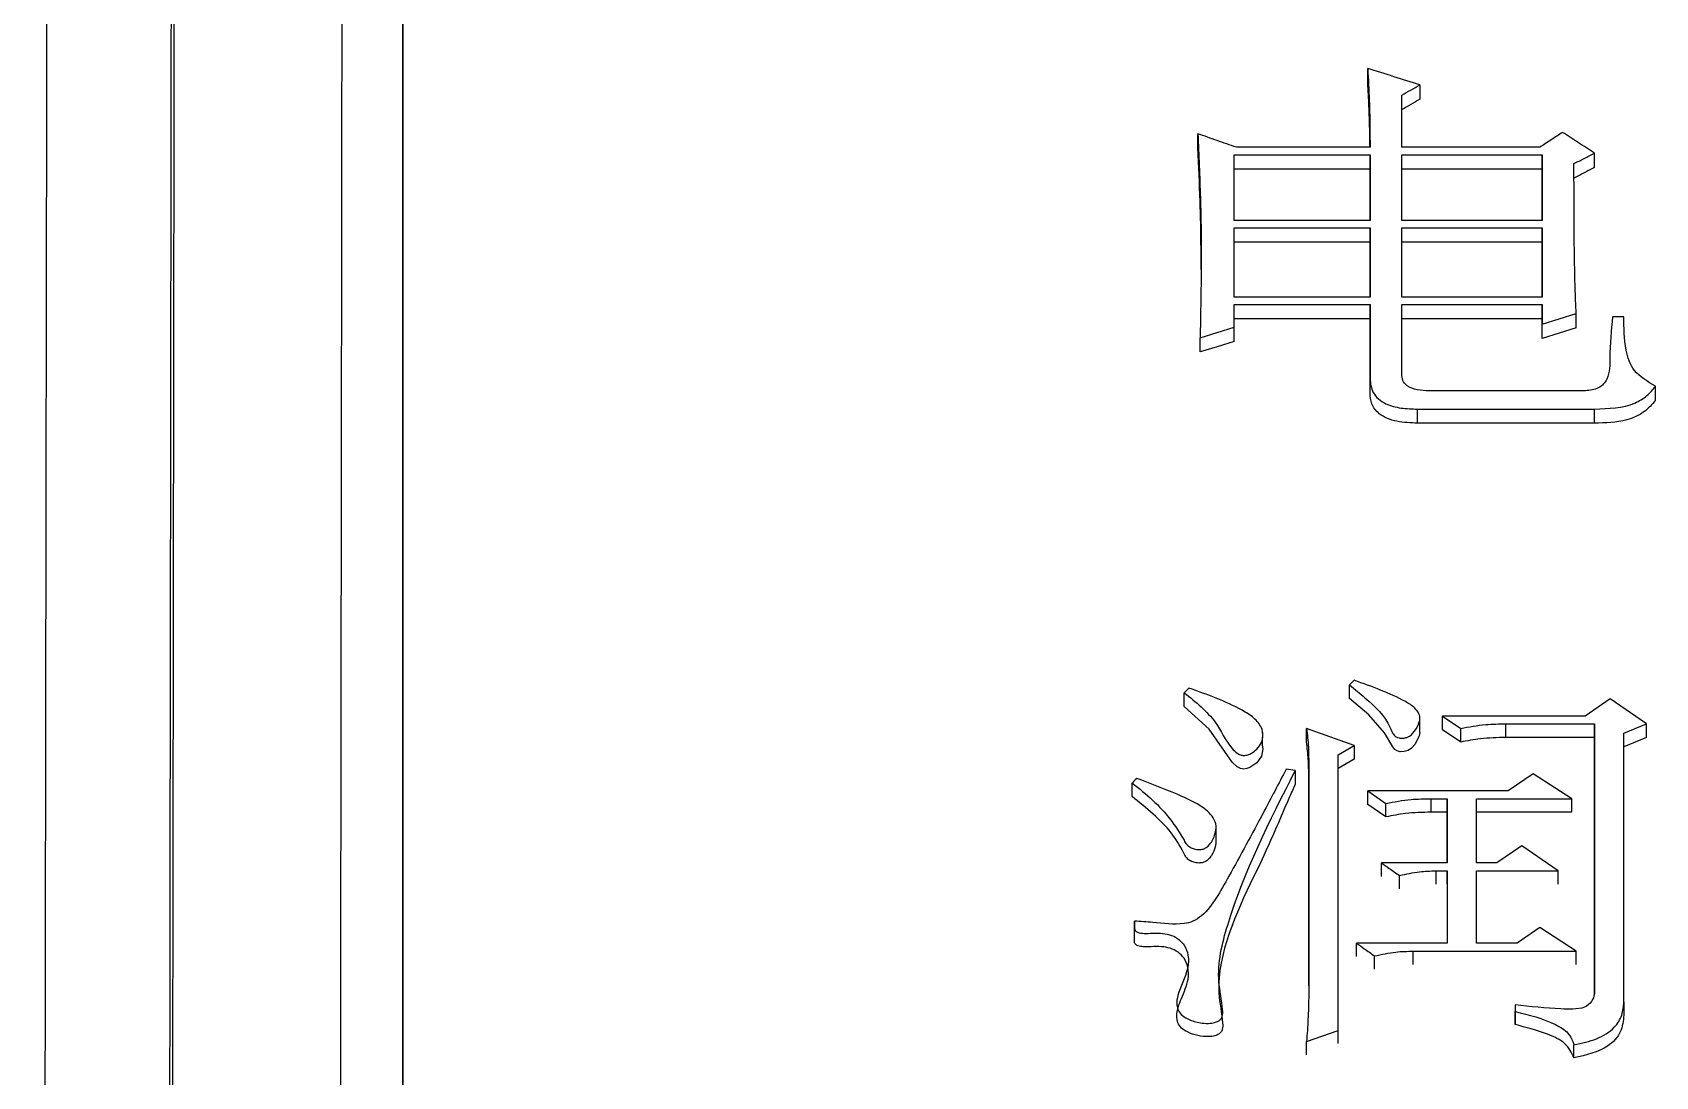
# Model space of a CAD drawing. Header units: millimetres. Extents: x 2180 to 4616, y 795 to 2518.
# Drawn here: x 2628.11 to 2635.86, y 2262.24 to 2267.23 of the extents above; entities that cross this region are included whole.
import ezdxf

# ---------------------------------------------------------------- set-up
doc = ezdxf.new("R2010")
doc.units = ezdxf.units.MM

msp = doc.modelspace()

# ---------------------------------------------------------------- linework, layer by layer
at = {"color": 7, "linetype": 'Continuous', "lineweight": 25}
for p, q in [((2634.4898, 2266.9877), (2634.4898, 2267.057)), ((2634.6521, 2266.6812), (2634.6521, 2266.9296)), ((2634.7386, 2266.9792), (2634.7386, 2266.9101)), ((2633.6785, 2266.6764), (2633.6785, 2266.7452)), ((2633.8516, 2266.6457), (2634.5006, 2266.6457)), ((2633.8516, 2266.3317), (2633.8516, 2266.6457)), ((2634.5006, 2266.6812), (2633.8624, 2266.6812)), ((2634.5006, 2266.6457), (2634.5006, 2266.3317)), ((2634.5006, 2266.577), (2634.5006, 2266.6457)), ((2635.3119, 2266.6812), (2634.6521, 2266.6812)), ((2634.6521, 2266.6457), (2635.3227, 2266.6457)), ((2634.6521, 2266.3317), (2634.6521, 2266.6457)), ((2635.3227, 2266.6457), (2635.3227, 2266.3317)), ((2635.3227, 2266.577), (2635.3227, 2266.6457)), ((2635.5715, 2266.5841), (2635.5715, 2266.6528)), ((2634.5006, 2266.577), (2633.8516, 2266.577)), ((2634.5006, 2266.3317), (2634.5006, 2266.577)), ((2635.3227, 2266.577), (2634.6521, 2266.577)), ((2635.3227, 2266.3317), (2635.3227, 2266.577)), ((2633.6901, 2266.3873), (2633.694, 2266.0389)), ((2634.5006, 2266.3317), (2633.8516, 2266.3317)), ((2635.3227, 2266.3317), (2634.6521, 2266.3317)), ((2633.8516, 2266.296), (2634.5006, 2266.296)), ((2633.8516, 2265.9658), (2633.8516, 2266.296)), ((2634.5006, 2266.296), (2634.5006, 2265.9658)), ((2634.5006, 2266.2277), (2634.5006, 2266.296)), ((2634.6521, 2266.296), (2635.3227, 2266.296)), ((2634.6521, 2265.9658), (2634.6521, 2266.296)), ((2635.3227, 2266.296), (2635.3227, 2265.9658)), ((2635.3227, 2266.2277), (2635.3227, 2266.296)), ((2634.5006, 2266.2277), (2633.8516, 2266.2277)), ((2634.5006, 2265.9658), (2634.5006, 2266.2277)), ((2635.3227, 2266.2277), (2634.6521, 2266.2277)), ((2635.3227, 2265.9658), (2635.3227, 2266.2277)), ((2634.5006, 2265.9658), (2633.8516, 2265.9658)), ((2633.8516, 2265.9298), (2634.5006, 2265.9298)), ((2633.8516, 2265.8217), (2633.8516, 2265.9298)), ((2634.5006, 2265.9298), (2634.5006, 2265.5759)), ((2634.5006, 2265.862), (2634.5006, 2265.9298)), ((2635.3227, 2265.9658), (2634.6521, 2265.9658)), ((2634.6521, 2265.9298), (2635.3227, 2265.9298)), ((2634.6521, 2265.5977), (2634.6521, 2265.9298)), ((2635.3227, 2265.9298), (2635.3227, 2265.8361)), ((2635.3227, 2265.862), (2635.3227, 2265.9298)), ((2634.5006, 2265.862), (2633.8516, 2265.862)), ((2634.5006, 2265.5086), (2634.5006, 2265.862)), ((2635.3227, 2265.862), (2634.6521, 2265.862)), ((2635.3227, 2265.7685), (2635.3227, 2265.862)), ((2635.485, 2265.8189), (2635.485, 2265.8866)), ((2635.7122, 2265.8722), (2635.6581, 2265.8722)), ((2633.6893, 2265.7036), (2633.6893, 2265.7712)), ((2633.8516, 2265.7541), (2633.8516, 2265.8217)), ((2635.3227, 2265.7685), (2635.3227, 2265.8361)), ((2634.5006, 2265.5086), (2634.5006, 2265.5759)), ((2635.8636, 2265.4725), (2635.8636, 2265.5397)), ((2635.5285, 2265.518), (2634.7819, 2265.518)), ((2634.7278, 2265.3638), (2634.7278, 2265.4309)), ((2634.7278, 2265.4309), (2635.5715, 2265.4309)), ((2635.5715, 2265.3638), (2635.5715, 2265.4309)), ((2635.5715, 2265.3638), (2634.7278, 2265.3638)), ((2633.6353, 2264.0991), (2633.6136, 2264.0769)), ((2633.6136, 2264.0115), (2633.6136, 2264.0769)), ((2634.4033, 2264.0485), (2634.4033, 2264.1139)), ((2635.6473, 2264.0472), (2635.5283, 2263.9656)), ((2635.8203, 2263.9284), (2635.6473, 2264.0472)), ((2634.4249, 2263.8244), (2634.1978, 2263.9062)), ((2634.1978, 2263.841), (2634.1978, 2263.9062)), ((2634.739, 2263.8866), (2634.739, 2263.9523)), ((2634.8468, 2263.9656), (2634.9333, 2263.9062)), ((2635.5283, 2263.9656), (2634.8468, 2263.9656)), ((2634.8468, 2263.9004), (2634.8468, 2263.9656)), ((2634.9333, 2263.841), (2634.9333, 2263.9062)), ((2635.1497, 2263.9284), (2635.5716, 2263.9284)), ((2635.1497, 2263.8633), (2635.1497, 2263.9284)), ((2635.5716, 2263.9284), (2635.5716, 2262.639)), ((2635.5716, 2263.8633), (2635.5716, 2263.9284)), ((2635.7122, 2263.8839), (2635.8203, 2263.9284)), ((2635.8203, 2263.8633), (2635.8203, 2263.9284)), ((2633.9868, 2263.8838), (2633.9868, 2263.8932)), ((2633.9868, 2263.8281), (2633.9868, 2263.864)), ((2634.9333, 2263.841), (2634.8468, 2263.9004)), ((2635.5716, 2263.8633), (2635.1497, 2263.8633)), ((2635.5716, 2262.639), (2635.5716, 2263.8633)), ((2635.7122, 2262.6011), (2635.7122, 2263.8839)), ((2635.8203, 2263.8633), (2635.7122, 2263.8188)), ((2634.3492, 2263.7797), (2634.4249, 2263.8244)), ((2634.3492, 2262.4648), (2634.3492, 2263.7797)), ((2634.4249, 2263.7594), (2634.3492, 2263.7148)), ((2634.4249, 2263.8244), (2634.4249, 2263.7594)), ((2634.1437, 2263.7053), (2634.1004, 2263.7127)), ((2634.1437, 2263.7053), (2634.1437, 2263.6404)), ((2634.2086, 2263.6978), (2634.2086, 2262.6768)), ((2634.2086, 2263.633), (2634.2086, 2263.6978)), ((2635.2795, 2263.6903), (2635.1605, 2263.6083)), ((2635.4634, 2263.571), (2635.2795, 2263.6903)), ((2633.3649, 2263.5809), (2633.3649, 2263.6457)), ((2634.2086, 2262.6768), (2634.2086, 2263.633)), ((2634.4898, 2263.6083), (2634.5764, 2263.5486)), ((2635.1605, 2263.6083), (2634.4898, 2263.6083)), ((2634.4898, 2263.5436), (2634.4898, 2263.6083)), ((2634.5764, 2263.4839), (2634.4898, 2263.5436)), ((2634.5764, 2263.4839), (2634.5764, 2263.5486)), ((2634.7927, 2263.571), (2634.8684, 2263.571)), ((2634.7927, 2263.5063), (2634.7927, 2263.571)), ((2634.8684, 2263.571), (2634.8684, 2263.2642)), ((2634.8684, 2263.5063), (2634.8684, 2263.571)), ((2635.0091, 2263.571), (2635.4634, 2263.571)), ((2635.0091, 2263.2642), (2635.0091, 2263.571)), ((2635.4634, 2263.5063), (2635.4634, 2263.571)), ((2634.8684, 2263.5063), (2634.7927, 2263.5063)), ((2634.8684, 2263.2642), (2634.8684, 2263.5063)), ((2635.4634, 2263.5063), (2635.0091, 2263.5063)), ((2633.7657, 2263.3721), (2633.7657, 2263.437)), ((2635.2254, 2263.3466), (2635.1064, 2263.2642)), ((2635.3985, 2263.2267), (2635.2254, 2263.3466)), ((2634.8684, 2263.2642), (2634.5547, 2263.2642)), ((2634.5547, 2263.1999), (2634.5547, 2263.2642)), ((2634.8143, 2263.2267), (2634.8684, 2263.2267)), ((2634.8143, 2263.2267), (2634.8143, 2263.1624)), ((2634.8684, 2263.2267), (2634.8684, 2262.8807)), ((2634.8684, 2263.1625), (2634.8684, 2263.2267)), ((2635.1064, 2263.2642), (2635.0091, 2263.2642)), ((2635.0091, 2263.2267), (2635.3985, 2263.2267)), ((2635.0091, 2262.8807), (2635.0091, 2263.2267)), ((2635.3985, 2263.1625), (2635.3985, 2263.2267)), ((2634.6413, 2263.14), (2634.6413, 2263.2042)), ((2633.3756, 2262.8922), (2633.3756, 2262.956)), ((2635.3119, 2262.956), (2635.2038, 2262.8807)), ((2635.485, 2262.843), (2635.3119, 2262.956)), ((2634.8684, 2262.8807), (2634.4357, 2262.8807)), ((2634.4357, 2262.817), (2634.4357, 2262.8807)), ((2634.7062, 2262.843), (2635.485, 2262.843)), ((2634.7062, 2262.7792), (2634.7062, 2262.843)), ((2635.2038, 2262.8807), (2635.0091, 2262.8807)), ((2635.485, 2262.7793), (2635.485, 2262.843)), ((2634.5223, 2262.7567), (2634.5223, 2262.8203)), ((2635.7122, 2262.6011), (2635.7122, 2262.5378)), ((2635.193, 2262.586), (2635.193, 2262.5557)), ((2635.193, 2262.586), (2635.193, 2262.5227)), ((2635.193, 2262.4924), (2635.193, 2262.5557)), ((2634.1978, 2262.4117), (2634.3492, 2262.4648)), ((2634.3492, 2262.4017), (2634.3492, 2262.4648)), ((2634.1978, 2262.3486), (2634.1978, 2262.4117)), ((2635.4742, 2262.3333), (2635.4742, 2262.3965))]:
    msp.add_line(p, q, dxfattribs=at)
at = {"color": 7, "linetype": 'Continuous', "lineweight": 25, "flags": 128}
for points in [[(2635.3227, 2265.8361), (2635.4039, 2265.8613), (2635.485, 2265.8866)], [(2633.6893, 2265.7712), (2633.7705, 2265.7964), (2633.8516, 2265.8217)], [(2635.485, 2265.8189), (2635.4039, 2265.7937), (2635.3227, 2265.7685)], [(2633.8516, 2265.7541), (2633.7705, 2265.7289), (2633.6893, 2265.7036)], [(2634.4249, 2264.1361), (2634.4141, 2264.125), (2634.4033, 2264.1139)], [(2633.9852, 2263.8267), (2633.9888, 2263.8089), (2633.9821, 2263.7745), (2633.9599, 2263.7428), (2633.9275, 2263.7199), (2633.9129, 2263.7145), (2633.8981, 2263.7127), (2633.8818, 2263.7157), (2633.8666, 2263.7233), (2633.8423, 2263.7458), (2633.7331, 2263.9021), (2633.6136, 2264.0115), (2633.6136, 2264.0115)], [(2634.7377, 2263.8868), (2634.7341, 2263.8665), (2634.7141, 2263.8304), (2634.6983, 2263.8115), (2634.6828, 2263.8011), (2634.6634, 2263.7955), (2634.6442, 2263.7954), (2634.6308, 2263.7989), (2634.6197, 2263.8057), (2634.6089, 2263.8193), (2634.5703, 2263.8861), (2634.4944, 2263.9707), (2634.4033, 2264.0485), (2634.4033, 2264.0485)], [(2633.3865, 2263.668), (2633.381, 2263.6623), (2633.3729, 2263.654), (2633.3649, 2263.6457)], [(2633.3756, 2262.9223), (2633.3756, 2262.946), (2633.3756, 2262.9862)]]:
    msp.add_lwpolyline(points, dxfattribs=at)
at = {"color": 7, "linetype": 'Continuous', "lineweight": 25}
for points, knots in [([(2629.8831, 2289.6992), (2629.8831, 2289.5952), (2629.8831, 2289.0744), (2629.8832, 2287.7075), (2629.8833, 2285.5476), (2629.8833, 2282.9292), (2629.8833, 2280.4667), (2629.8834, 2276.9589), (2629.8834, 2273.8159), (2629.8835, 2269.5008), (2629.8835, 2264.8138), (2629.8835, 2259.6816), (2629.8836, 2254.258), (2629.8836, 2249.6993), (2629.8837, 2243.7768), (2629.8838, 2238.8711), (2629.8839, 2232.1921), (2629.8839, 2227.8994), (2629.884, 2224.8982)], [0, 0, 0, 0, 0.020124, 0.100733, 0.181328, 0.221587, 0.302184, 0.342442, 0.423039, 0.463298, 0.543894, 0.624491, 0.664749, 0.745346, 0.785604, 0.8662, 0.906458, 1, 1, 1, 1]), ([(2629.8835, 2258.6092), (2629.8835, 2259.7939), (2629.8835, 2262.0474), (2629.8835, 2266.0877), (2629.8834, 2269.7953), (2629.8834, 2274.03), (2629.8834, 2277.1039), (2629.8833, 2280.5161), (2629.8833, 2283.4935), (2629.8832, 2285.8369), (2629.8831, 2287.7774), (2629.8831, 2288.5111), (2629.883, 2289.0079)], [0, 0, 0, 0, 0.072858, 0.13859, 0.270184, 0.335916, 0.467513, 0.533245, 0.664841, 0.796434, 0.862166, 1, 1, 1, 1]), ([(2628.2145, 2288.7512), (2628.2146, 2288.7795), (2628.2149, 2288.868), (2628.2135, 2287.8816), (2628.2106, 2285.8687), (2628.2059, 2282.8061), (2628.2007, 2279.4178), (2628.1957, 2276.0804), (2628.191, 2273.0107), (2628.1855, 2269.3673), (2628.1789, 2265.0966), (2628.1717, 2260.4509), (2628.1639, 2255.5041), (2628.1558, 2250.3337), (2628.1467, 2244.6494), (2628.1368, 2238.4524), (2628.1261, 2231.7686), (2628.1186, 2227.0778), (2628.1148, 2224.6837)], [0, 0, 0, 0, 0.039342, 0.122943, 0.206183, 0.289063, 0.371582, 0.416612, 0.465601, 0.518547, 0.575452, 0.636313, 0.690059, 0.746552, 0.805793, 0.867782, 0.932518, 1, 1, 1, 1]), ([(2628.7198, 2224.5482), (2628.7243, 2227.8475), (2628.7334, 2234.446), (2628.7463, 2243.876), (2628.7584, 2252.7566), (2628.7694, 2260.9143), (2628.7791, 2268.2148), (2628.7874, 2274.532), (2628.7941, 2279.7563), (2628.7991, 2283.8045), (2628.8019, 2286.2084), (2628.8033, 2287.5219), (2628.8035, 2287.8434), (2628.8036, 2288.0041)], [0, 0, 0, 0, 0.0981345, 0.196269, 0.2944034, 0.3925379, 0.4906723, 0.5888066, 0.686941, 0.7850753, 0.8832097, 0.9416048, 1, 1, 1, 1]), ([(2628.7337, 2224.4995), (2628.737, 2226.8852), (2628.7435, 2231.5918), (2628.7528, 2238.3411), (2628.7614, 2244.6836), (2628.7695, 2250.5788), (2628.7768, 2256.0094), (2628.7845, 2261.7424), (2628.7922, 2267.511), (2628.7994, 2272.9913), (2628.8052, 2277.4584), (2628.8096, 2280.9813), (2628.8129, 2283.6443), (2628.8151, 2285.5436), (2628.8164, 2286.7746), (2628.8169, 2287.2895), (2628.8169, 2287.4394), (2628.8169, 2287.4642)], [0, 0, 0, 0, 0.07139, 0.140843, 0.208359, 0.273937, 0.337578, 0.399281, 0.488173, 0.572709, 0.652888, 0.72871, 0.800173, 0.867277, 0.930021, 0.988406, 1, 1, 1, 1]), ([(2629.615, 2286.6811), (2629.615, 2286.5882), (2629.6149, 2286.4184), (2629.6145, 2285.9707), (2629.614, 2285.4302), (2629.6132, 2284.7544), (2629.6123, 2283.9467), (2629.6112, 2283.0067), (2629.6099, 2281.9352), (2629.6078, 2280.2256), (2629.6045, 2277.5395), (2629.5993, 2273.3897), (2629.5926, 2268.1733), (2629.5852, 2262.5665), (2629.5776, 2256.8892), (2629.5702, 2251.4221), (2629.5619, 2245.4093), (2629.5529, 2238.8617), (2629.5432, 2231.8188), (2629.5363, 2226.8765), (2629.5329, 2224.3624)], [0, 0, 0, 0, 0.037781, 0.069081, 0.100468, 0.131943, 0.163506, 0.195157, 0.226895, 0.258722, 0.330934, 0.408983, 0.49287, 0.582593, 0.645672, 0.711347, 0.779618, 0.850484, 0.923944, 1, 1, 1, 1]), ([(2634.4898, 2267.057), (2634.4926, 2267.0057), (2634.4973, 2266.9176), (2634.4999, 2266.7923), (2634.5004, 2266.7183), (2634.5006, 2266.6812)], [0, 0, 0, 0, 0.41049, 0.705225, 1, 1, 1, 1]), ([(2634.7386, 2266.9792), (2634.6971, 2266.9921), (2634.6142, 2267.0181), (2634.5313, 2267.044), (2634.4898, 2267.057)], [0, 0, 0, 0, 0.499999, 1, 1, 1, 1]), ([(2634.4999, 2266.6812), (2634.4996, 2266.7099), (2634.4992, 2266.7754), (2634.4958, 2266.8776), (2634.4918, 2266.951), (2634.4898, 2266.9877)], [0, 0, 0, 0, 0.279289, 0.639605, 1, 1, 1, 1]), ([(2634.6521, 2266.9296), (2634.6665, 2266.9379), (2634.6953, 2266.9544), (2634.7242, 2266.9709), (2634.7386, 2266.9792)], [0, 0, 0, 0, 0.500001, 1, 1, 1, 1]), ([(2634.7386, 2266.9101), (2634.7242, 2266.9018), (2634.6953, 2266.8853), (2634.6665, 2266.8688), (2634.6521, 2266.8606)], [0, 0, 0, 0, 0.4999995, 1, 1, 1, 1]), ([(2633.6785, 2266.7452), (2633.6807, 2266.6944), (2633.6875, 2266.542), (2633.6955, 2266.3035), (2633.6946, 2266.0296), (2633.6911, 2265.8573), (2633.6893, 2265.7712)], [0, 0, 0, 0, 0.157705, 0.473128, 0.736533, 1, 1, 1, 1]), ([(2633.8624, 2266.6812), (2633.8317, 2266.6919), (2633.7704, 2266.7132), (2633.7092, 2266.7346), (2633.6785, 2266.7452)], [0, 0, 0, 0, 0.5, 1, 1, 1, 1]), ([(2635.4201, 2266.7523), (2635.4021, 2266.7405), (2635.366, 2266.7168), (2635.3299, 2266.6931), (2635.3119, 2266.6812)], [0, 0, 0, 0, 0.499999, 1, 1, 1, 1]), ([(2635.5715, 2266.6528), (2635.5463, 2266.6694), (2635.4958, 2266.7026), (2635.4453, 2266.7357), (2635.4201, 2266.7523)], [0, 0, 0, 0, 0.499999, 1, 1, 1, 1]), ([(2633.6897, 2266.385), (2633.6895, 2266.3973), (2633.6874, 2266.4949), (2633.6827, 2266.5918), (2633.6785, 2266.6764)], [0, 0, 0, 0, 0.126532, 1, 1, 1, 1]), ([(2635.4742, 2266.6029), (2635.4904, 2266.6113), (2635.5229, 2266.6279), (2635.5553, 2266.6445), (2635.5715, 2266.6528)], [0, 0, 0, 0, 0.5, 1, 1, 1, 1]), ([(2635.485, 2265.8866), (2635.483, 2265.9283), (2635.4808, 2265.9753), (2635.4788, 2266.0431), (2635.4775, 2266.1109), (2635.4759, 2266.1941), (2635.4755, 2266.2773), (2635.4751, 2266.3292), (2635.4749, 2266.3655), (2635.4748, 2266.3862), (2635.4747, 2266.3992), (2635.4747, 2266.4096), (2635.4746, 2266.4199), (2635.4746, 2266.4303), (2635.4746, 2266.4432), (2635.4745, 2266.4536), (2635.4745, 2266.4665), (2635.4745, 2266.4769), (2635.4744, 2266.4898), (2635.4744, 2266.5002), (2635.4744, 2266.5105), (2635.4743, 2266.5209), (2635.4743, 2266.5312), (2635.4743, 2266.5441), (2635.4743, 2266.5532), (2635.4743, 2266.5622), (2635.4742, 2266.5674), (2635.4742, 2266.5739), (2635.4742, 2266.579), (2635.4742, 2266.5842), (2635.4742, 2266.5893), (2635.4742, 2266.5955), (2635.4742, 2266.6005), (2635.4742, 2266.6029)], [0, 0, 0, 0, 0.174064, 0.195822, 0.282854, 0.456917, 0.543949, 0.63098, 0.674496, 0.696253, 0.718011, 0.72889, 0.739769, 0.761527, 0.772406, 0.794164, 0.805043, 0.8268, 0.837679, 0.859437, 0.870316, 0.881195, 0.902953, 0.913832, 0.93559, 0.941029, 0.951908, 0.957347, 0.968226, 0.973666, 0.979105, 0.989553, 1, 1, 1, 1]), ([(2635.5715, 2266.5841), (2635.5553, 2266.5758), (2635.5229, 2266.5592), (2635.4904, 2266.5426), (2635.4742, 2266.5343)], [0, 0, 0, 0, 0.499998, 1, 1, 1, 1]), ([(2635.6581, 2265.8722), (2635.6522, 2265.8073), (2635.6432, 2265.7087), (2635.6462, 2265.5977), (2635.6177, 2265.5498), (2635.5842, 2265.5255), (2635.5502, 2265.5209), (2635.5285, 2265.518)], [0, 0, 0, 0, 0.493123, 0.748949, 0.813909, 0.880596, 1, 1, 1, 1]), ([(2635.8636, 2265.5397), (2635.8255, 2265.5627), (2635.7507, 2265.6078), (2635.7136, 2265.733), (2635.7127, 2265.8194), (2635.7122, 2265.8722)], [0, 0, 0, 0, 0.287877, 0.565058, 1, 1, 1, 1]), ([(2634.5006, 2265.5759), (2634.5027, 2265.5531), (2634.5068, 2265.5068), (2634.5684, 2265.4537), (2634.6492, 2265.4334), (2634.7015, 2265.4317), (2634.7278, 2265.4309)], [0, 0, 0, 0, 0.266734, 0.54095, 0.768753, 1, 1, 1, 1]), ([(2634.7819, 2265.518), (2634.7631, 2265.5186), (2634.7261, 2265.5199), (2634.6782, 2265.5372), (2634.6543, 2265.5676), (2634.6528, 2265.5877), (2634.6521, 2265.5977)], [0, 0, 0, 0, 0.293264, 0.577264, 0.790624, 1, 1, 1, 1]), ([(2635.5715, 2265.4309), (2635.6397, 2265.4334), (2635.7338, 2265.4368), (2635.8248, 2265.4931), (2635.8508, 2265.5243), (2635.8636, 2265.5397)], [0, 0, 0, 0, 0.57016, 0.787713, 1, 1, 1, 1]), ([(2634.7278, 2265.3638), (2634.6943, 2265.365), (2634.6284, 2265.3672), (2634.5444, 2265.4004), (2634.5045, 2265.4551), (2634.5019, 2265.4909), (2634.5006, 2265.5086)], [0, 0, 0, 0, 0.2937097, 0.577274, 0.7903653, 1, 1, 1, 1]), ([(2635.8636, 2265.4725), (2635.8468, 2265.4529), (2635.8127, 2265.413), (2635.7097, 2265.3671), (2635.6243, 2265.3651), (2635.5715, 2265.3638)], [0, 0, 0, 0, 0.2697831, 0.5484435, 1, 1, 1, 1]), ([(2633.6136, 2264.0769), (2633.6687, 2264.0324), (2633.7662, 2263.9538), (2633.8127, 2263.8406), (2633.8605, 2263.7908), (2633.8809, 2263.7801), (2633.8989, 2263.7764), (2633.9181, 2263.7801), (2633.9395, 2263.7904), (2633.9638, 2263.8094), (2633.9847, 2263.8385), (2633.9908, 2263.8744), (2633.9833, 2263.9164), (2633.9474, 2263.9589), (2633.8338, 2264.0284), (2633.7233, 2264.0677), (2633.6353, 2264.0991)], [0, 0, 0, 0, 0.207529, 0.367372, 0.400836, 0.41667, 0.431354, 0.448141, 0.466694, 0.497248, 0.538464, 0.578549, 0.619959, 0.682145, 0.746849, 1, 1, 1, 1]), ([(2634.4033, 2264.1139), (2634.4278, 2264.0937), (2634.5018, 2264.0327), (2634.5834, 2263.9546), (2634.607, 2263.8818), (2634.6255, 2263.8656), (2634.6394, 2263.8606), (2634.6555, 2263.8593), (2634.673, 2263.8618), (2634.6913, 2263.8696), (2634.7136, 2263.8911), (2634.7294, 2263.9191), (2634.7415, 2263.9508), (2634.7348, 2263.9785), (2634.7126, 2264.009), (2634.6491, 2264.0476), (2634.5519, 2264.0913), (2634.4674, 2264.1211), (2634.4249, 2264.1361)], [0, 0, 0, 0, 0.109185, 0.329159, 0.383764, 0.397994, 0.412315, 0.428913, 0.44575, 0.465116, 0.490353, 0.552222, 0.585254, 0.61868, 0.660425, 0.720614, 0.859403, 1, 1, 1, 1]), ([(2634.1978, 2263.9062), (2634.2011, 2263.8766), (2634.2067, 2263.8272), (2634.2078, 2263.7577), (2634.2083, 2263.7178), (2634.2086, 2263.6978)], [0, 0, 0, 0, 0.426865, 0.713404, 1, 1, 1, 1]), ([(2634.9333, 2263.9062), (2634.9731, 2263.9136), (2635.0442, 2263.9268), (2635.1174, 2263.9279), (2635.1497, 2263.9284)], [0, 0, 0, 0, 0.558835, 1, 1, 1, 1]), ([(2634.2086, 2263.633), (2634.2084, 2263.6478), (2634.2079, 2263.69), (2634.2071, 2263.7595), (2634.2009, 2263.8138), (2634.1978, 2263.841)], [0, 0, 0, 0, 0.213578, 0.606407, 1, 1, 1, 1]), ([(2635.1497, 2263.8633), (2635.1086, 2263.8624), (2635.0354, 2263.8608), (2634.9645, 2263.8471), (2634.9333, 2263.841)], [0, 0, 0, 0, 0.561085, 1, 1, 1, 1]), ([(2634.1004, 2263.7127), (2634.064, 2263.6426), (2633.9751, 2263.4717), (2633.8625, 2263.2657), (2633.7706, 2263.0999), (2633.7165, 2263.0244), (2633.6594, 2262.9844), (2633.5783, 2262.9657), (2633.4834, 2262.98), (2633.4047, 2262.9845), (2633.3756, 2262.9862)], [0, 0, 0, 0, 0.221772, 0.540825, 0.653503, 0.748944, 0.789647, 0.822549, 0.93445, 1, 1, 1, 1]), ([(2633.3756, 2262.956), (2633.3758, 2262.9526), (2633.376, 2262.9468), (2633.3807, 2262.9393), (2633.3881, 2262.9337), (2633.4048, 2262.9282), (2633.4467, 2262.9268), (2633.4988, 2262.9318), (2633.5544, 2262.9199), (2633.5906, 2262.8995), (2633.6188, 2262.8671), (2633.6363, 2262.8197), (2633.6309, 2262.7361), (2633.5864, 2262.6611), (2633.5757, 2262.592), (2633.5837, 2262.5585), (2633.6051, 2262.5329), (2633.6442, 2262.5113), (2633.6911, 2262.4989), (2633.734, 2262.4972), (2633.7617, 2262.5021), (2633.7791, 2262.51), (2633.7899, 2262.5201), (2633.798, 2262.5379), (2633.7957, 2262.5983), (2633.7612, 2262.7424), (2633.8567, 2263.1405), (2634.0214, 2263.4647), (2634.1437, 2263.7053)], [0, 0, 0, 0, 0.005261, 0.008837, 0.012422, 0.017277, 0.029828, 0.061172, 0.078769, 0.096459, 0.112862, 0.137643, 0.170618, 0.238675, 0.261666, 0.275651, 0.289759, 0.306991, 0.331345, 0.347224, 0.357105, 0.364402, 0.370592, 0.376767, 0.392657, 0.46137, 0.600195, 1, 1, 1, 1]), ([(2633.3649, 2263.6457), (2633.3984, 2263.6192), (2633.4998, 2263.5392), (2633.5792, 2263.4351), (2633.623, 2263.3532), (2633.6403, 2263.3386), (2633.6616, 2263.3302), (2633.6835, 2263.3274), (2633.7036, 2263.3299), (2633.7214, 2263.3381), (2633.7445, 2263.3613), (2633.761, 2263.397), (2633.7688, 2263.4413), (2633.7552, 2263.4801), (2633.6992, 2263.5387), (2633.5686, 2263.5989), (2633.4509, 2263.6436), (2633.3865, 2263.668)], [0, 0, 0, 0, 0.118687, 0.359196, 0.382949, 0.402078, 0.421221, 0.441113, 0.455768, 0.470499, 0.490908, 0.548405, 0.590663, 0.633125, 0.674263, 0.821869, 1, 1, 1, 1]), ([(2634.1437, 2263.6404), (2634.1344, 2263.62), (2634.0883, 2263.5179), (2633.9723, 2263.2342), (2633.8009, 2262.9317), (2633.7708, 2262.6424), (2633.7955, 2262.5381), (2633.7979, 2262.475), (2633.7901, 2262.4567), (2633.7777, 2262.4456), (2633.7572, 2262.4373), (2633.723, 2262.4331), (2633.677, 2262.4383), (2633.6327, 2262.4533), (2633.599, 2262.4749), (2633.5802, 2262.5021), (2633.5747, 2262.5517), (2633.6007, 2262.6208), (2633.6348, 2262.6959), (2633.6344, 2262.7633), (2633.6161, 2262.8081), (2633.5857, 2262.8397), (2633.5476, 2262.8582), (2633.5026, 2262.8661), (2633.4634, 2262.8646), (2633.4299, 2262.8636), (2633.4085, 2262.8644), (2633.393, 2262.8679), (2633.3836, 2262.8726), (2633.3776, 2262.8794), (2633.3756, 2262.8863), (2633.3756, 2262.8906), (2633.3756, 2262.8922)], [0, 0, 0, 0, 0.033509, 0.167495, 0.460572, 0.533975, 0.607467, 0.62244, 0.629349, 0.63632, 0.644144, 0.656215, 0.676583, 0.698156, 0.712672, 0.727345, 0.74395, 0.787231, 0.835835, 0.865096, 0.888822, 0.906543, 0.924342, 0.940793, 0.960202, 0.97046, 0.980426, 0.985388, 0.989354, 0.993351, 0.997673, 1, 1, 1, 1]), ([(2633.7643, 2263.3722), (2633.764, 2263.3617), (2633.7633, 2263.3369), (2633.7484, 2263.3067), (2633.7319, 2263.2832), (2633.7166, 2263.2708), (2633.6999, 2263.2647), (2633.6807, 2263.2632), (2633.6593, 2263.2664), (2633.6381, 2263.2754), (2633.6203, 2263.2919), (2633.5981, 2263.3389), (2633.5538, 2263.4123), (2633.466, 2263.4996), (2633.3988, 2263.5537), (2633.3649, 2263.5809)], [0, 0, 0, 0, 0.057364, 0.135452, 0.174054, 0.20354, 0.227011, 0.250403, 0.283482, 0.316855, 0.35045, 0.398369, 0.589542, 0.793116, 1, 1, 1, 1]), ([(2634.5764, 2263.5486), (2634.6161, 2263.556), (2634.6873, 2263.5693), (2634.7604, 2263.5705), (2634.7927, 2263.571)], [0, 0, 0, 0, 0.558836, 1, 1, 1, 1]), ([(2634.7927, 2263.5063), (2634.7516, 2263.5054), (2634.6784, 2263.5038), (2634.6075, 2263.49), (2634.5764, 2263.4839)], [0, 0, 0, 0, 0.561086, 1, 1, 1, 1]), ([(2634.5547, 2263.2642), (2634.5671, 2263.2556), (2634.5877, 2263.2413), (2634.6165, 2263.2213), (2634.633, 2263.2099), (2634.6413, 2263.2042)], [0, 0, 0, 0, 0.42837, 0.714189, 1, 1, 1, 1]), ([(2634.6413, 2263.2042), (2634.673, 2263.211), (2634.7297, 2263.2232), (2634.7884, 2263.2256), (2634.8143, 2263.2267)], [0, 0, 0, 0, 0.558879, 1, 1, 1, 1]), ([(2633.3756, 2262.9862), (2633.3756, 2262.9806), (2633.3756, 2262.9705), (2633.3756, 2262.9605), (2633.3756, 2262.956)], [0, 0, 0, 0, 0.56, 1, 1, 1, 1]), ([(2634.4357, 2262.8807), (2634.4481, 2262.8721), (2634.4687, 2262.8577), (2634.4975, 2262.8376), (2634.514, 2262.8261), (2634.5223, 2262.8203)], [0, 0, 0, 0, 0.428365, 0.714185, 1, 1, 1, 1]), ([(2634.5223, 2262.8203), (2634.5559, 2262.8277), (2634.6161, 2262.8409), (2634.6786, 2262.8424), (2634.7062, 2262.843)], [0, 0, 0, 0, 0.558545, 1, 1, 1, 1]), ([(2634.2086, 2262.6768), (2634.2083, 2262.6503), (2634.2077, 2262.5972), (2634.2044, 2262.5089), (2634.2002, 2262.447), (2634.1978, 2262.4117)], [0, 0, 0, 0, 0.300385, 0.600783, 1, 1, 1, 1]), ([(2635.5716, 2262.639), (2635.5687, 2262.6267), (2635.5629, 2262.6017), (2635.5246, 2262.5704), (2635.4683, 2262.5652), (2635.3579, 2262.569), (2635.266, 2262.5785), (2635.193, 2262.586)], [0, 0, 0, 0, 0.1108835, 0.2260486, 0.356903, 0.4892019, 1, 1, 1, 1]), ([(2635.4742, 2262.3965), (2635.5113, 2262.404), (2635.584, 2262.4187), (2635.6669, 2262.4708), (2635.7075, 2262.5369), (2635.7106, 2262.5798), (2635.7122, 2262.6011)], [0, 0, 0, 0, 0.292671, 0.574804, 0.788903, 1, 1, 1, 1]), ([(2635.193, 2262.5557), (2635.2593, 2262.5388), (2635.351, 2262.5155), (2635.4517, 2262.4555), (2635.4668, 2262.4158), (2635.4742, 2262.3965)], [0, 0, 0, 0, 0.5729384, 0.7913837, 1, 1, 1, 1]), ([(2635.193, 2262.5226), (2635.193, 2262.517), (2635.193, 2262.5069), (2635.193, 2262.4968), (2635.193, 2262.4924)], [0, 0, 0, 0, 0.56, 1, 1, 1, 1]), ([(2635.7122, 2262.5377), (2635.7096, 2262.5106), (2635.7042, 2262.4557), (2635.626, 2262.3679), (2635.5325, 2262.3466), (2635.4742, 2262.3333)], [0, 0, 0, 0, 0.269364, 0.545159, 1, 1, 1, 1]), ([(2635.4742, 2262.3333), (2635.4628, 2262.3575), (2635.4391, 2262.4074), (2635.3289, 2262.4574), (2635.2448, 2262.479), (2635.193, 2262.4924)], [0, 0, 0, 0, 0.2654466, 0.5469642, 1, 1, 1, 1])]:
    msp.add_open_spline(points, degree=3, knots=knots, dxfattribs=at)

doc.saveas('drawing.dxf')
